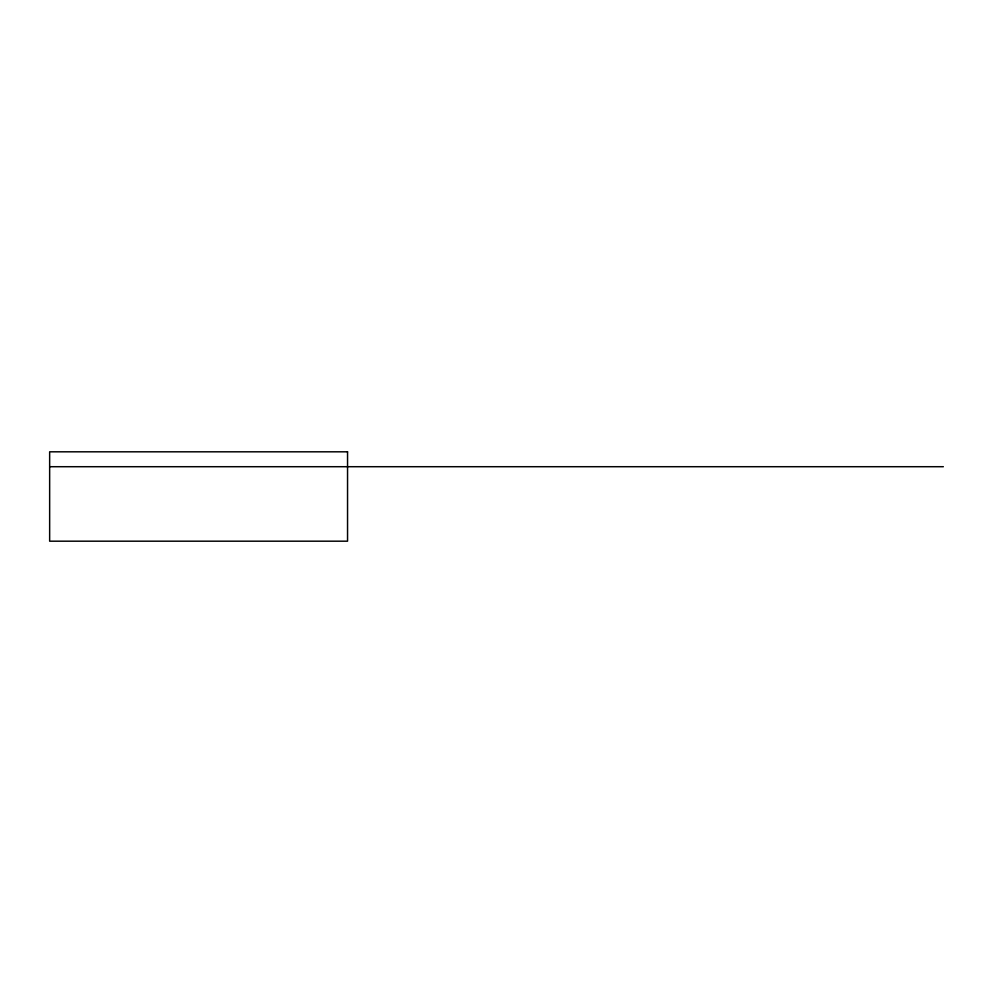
<?xml version="1.0" encoding="UTF-8"?>
<svg xmlns="http://www.w3.org/2000/svg" width="993" height="993" viewBox="0 0 993 993"><rect width="100%" height="100%" fill="white"/><g stroke="black" fill="none" stroke-linecap="round" stroke-linejoin="round"><path stroke-width="1.49" d="M49.65 466.71L943.35 466.71M347.55 451.815L49.65 451.815L49.65 541.185L347.55 541.185L347.55 451.815"/></g></svg>
